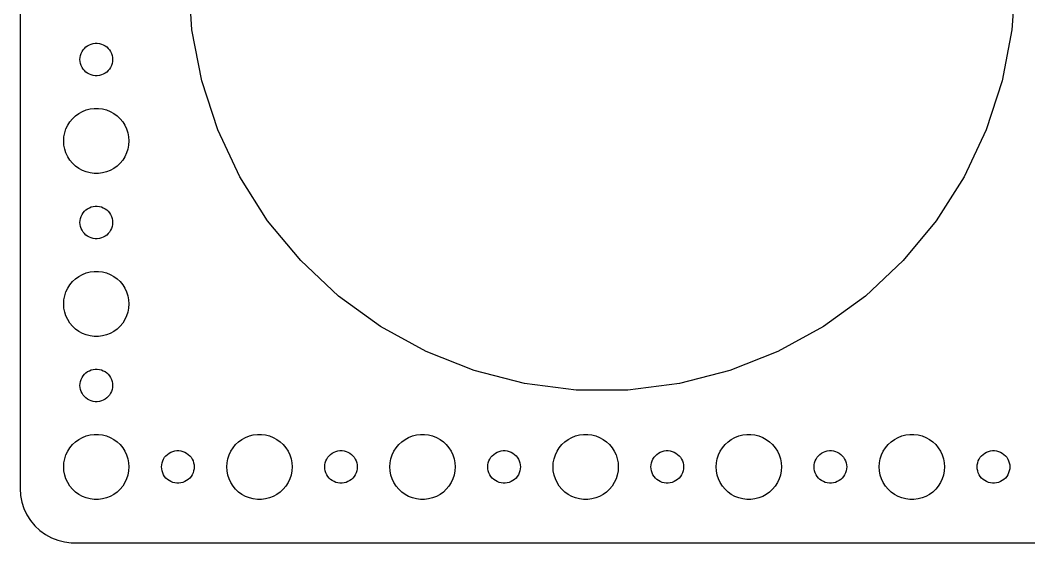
# Model space of a CAD drawing. Header units: metres. Extents: x -134 to 134, y -52 to 52.
# Drawn here: x -134.5 to -41.8, y -52 to -3.9 of the extents above; entities that cross this region are included whole.
import ezdxf

# ---------------------------------------------------------------- set-up
doc = ezdxf.new("R2010")
doc.units = ezdxf.units.M

msp = doc.modelspace()

# ---------------------------------------------------------------- linework, layer by layer
for p, q in [((-134.5, 47), (-134.5, -47)), ((-118.7, -4.76265), (-119, 0)), ((-43, 0), (-43.2996, -4.76265)), ((-117.806, -9.45021), (-118.7, -4.76265)), ((-43.2996, -4.76265), (-44.1938, -9.45021)), ((-128.714, -6.61832), (-128.593, -6.47318)), ((-128.593, -6.47318), (-128.456, -6.34422)), ((-128.456, -6.34422), (-128.304, -6.23351)), ((-128.304, -6.23351), (-128.139, -6.14275)), ((-128.139, -6.14275), (-127.964, -6.07341)), ((-127.964, -6.07341), (-127.781, -6.02657)), ((-127.781, -6.02657), (-127.594, -6.00294)), ((-127.594, -6.00294), (-127.406, -6.00294)), ((-127.406, -6.00294), (-127.219, -6.02657)), ((-127.219, -6.02657), (-127.036, -6.07341)), ((-127.036, -6.07341), (-126.861, -6.14275)), ((-126.861, -6.14275), (-126.696, -6.23351)), ((-126.696, -6.23351), (-126.544, -6.34422)), ((-126.544, -6.34422), (-126.407, -6.47318)), ((-126.407, -6.47318), (-126.286, -6.61832)), ((-129, -7.5), (-128.988, -7.312)), ((-128.988, -7.312), (-128.953, -7.12695)), ((-128.953, -7.12695), (-128.895, -6.9478)), ((-128.895, -6.9478), (-128.814, -6.77736)), ((-128.814, -6.77736), (-128.714, -6.61832)), ((-126.286, -6.61832), (-126.186, -6.77736)), ((-126.186, -6.77736), (-126.105, -6.9478)), ((-126.105, -6.9478), (-126.047, -7.12695)), ((-126.047, -7.12695), (-126.012, -7.312)), ((-126.012, -7.312), (-126, -7.5)), ((-128.988, -7.68799), (-129, -7.5)), ((-128.953, -7.87303), (-128.988, -7.68799)), ((-128.895, -8.05219), (-128.953, -7.87303)), ((-128.814, -8.22263), (-128.895, -8.05219)), ((-128.714, -8.38167), (-128.814, -8.22263)), ((-126.186, -8.22263), (-126.286, -8.38167)), ((-126.105, -8.05219), (-126.186, -8.22263)), ((-126.047, -7.87303), (-126.105, -8.05219)), ((-126.012, -7.68799), (-126.047, -7.87303)), ((-126, -7.5), (-126.012, -7.68799)), ((-128.593, -8.52681), (-128.714, -8.38167)), ((-128.456, -8.65576), (-128.593, -8.52681)), ((-128.304, -8.76648), (-128.456, -8.65576)), ((-128.139, -8.85724), (-128.304, -8.76648)), ((-127.964, -8.92657), (-128.139, -8.85724)), ((-127.781, -8.97342), (-127.964, -8.92657)), ((-127.594, -8.99704), (-127.781, -8.97342)), ((-127.406, -8.99704), (-127.594, -8.99704)), ((-127.219, -8.97342), (-127.406, -8.99704)), ((-127.036, -8.92657), (-127.219, -8.97342)), ((-126.861, -8.85724), (-127.036, -8.92657)), ((-126.696, -8.76648), (-126.861, -8.85724)), ((-126.544, -8.65576), (-126.696, -8.76648)), ((-126.407, -8.52681), (-126.544, -8.65576)), ((-126.286, -8.38167), (-126.407, -8.52681)), ((-116.331, -13.9887), (-117.806, -9.45021)), ((-44.1938, -9.45021), (-45.6685, -13.9887)), ((-128.427, -12.1468), (-128.062, -12.0531)), ((-128.062, -12.0531), (-127.688, -12.0059)), ((-127.688, -12.0059), (-127.312, -12.0059)), ((-127.312, -12.0059), (-126.938, -12.0531)), ((-126.938, -12.0531), (-126.573, -12.1468)), ((-129.927, -13.2366), (-129.687, -12.9464)), ((-129.687, -12.9464), (-129.412, -12.6884)), ((-129.412, -12.6884), (-129.107, -12.467)), ((-129.107, -12.467), (-128.777, -12.2855)), ((-128.777, -12.2855), (-128.427, -12.1468)), ((-126.573, -12.1468), (-126.223, -12.2855)), ((-126.223, -12.2855), (-125.893, -12.467)), ((-125.893, -12.467), (-125.588, -12.6884)), ((-125.588, -12.6884), (-125.313, -12.9464)), ((-125.313, -12.9464), (-125.073, -13.2366)), ((-130.406, -14.2539), (-130.289, -13.8956)), ((-130.289, -13.8956), (-130.129, -13.5547)), ((-130.129, -13.5547), (-129.927, -13.2366)), ((-125.073, -13.2366), (-124.871, -13.5547)), ((-124.871, -13.5547), (-124.711, -13.8956)), ((-124.711, -13.8956), (-124.594, -14.2539)), ((-130.5, -15), (-130.476, -14.624)), ((-130.476, -14.624), (-130.406, -14.2539)), ((-124.594, -14.2539), (-124.524, -14.624)), ((-124.524, -14.624), (-124.5, -15)), ((-114.3, -18.3066), (-116.331, -13.9887)), ((-45.6685, -13.9887), (-47.7003, -18.3066)), ((-130.476, -15.376), (-130.5, -15)), ((-130.406, -15.7461), (-130.476, -15.376)), ((-130.289, -16.1044), (-130.406, -15.7461)), ((-124.594, -15.7461), (-124.711, -16.1044)), ((-124.524, -15.376), (-124.594, -15.7461)), ((-124.5, -15), (-124.524, -15.376)), ((-130.129, -16.4453), (-130.289, -16.1044)), ((-129.927, -16.7634), (-130.129, -16.4453)), ((-124.871, -16.4453), (-125.073, -16.7634)), ((-124.711, -16.1044), (-124.871, -16.4453)), ((-129.687, -17.0536), (-129.927, -16.7634)), ((-129.412, -17.3115), (-129.687, -17.0536)), ((-129.107, -17.533), (-129.412, -17.3115)), ((-128.777, -17.7145), (-129.107, -17.533)), ((-125.893, -17.533), (-126.223, -17.7145)), ((-125.588, -17.3115), (-125.893, -17.533)), ((-125.313, -17.0536), (-125.588, -17.3115)), ((-125.073, -16.7634), (-125.313, -17.0536)), ((-128.427, -17.8532), (-128.777, -17.7145)), ((-128.062, -17.9469), (-128.427, -17.8532)), ((-127.688, -17.9941), (-128.062, -17.9469)), ((-127.312, -17.9941), (-127.688, -17.9941)), ((-126.938, -17.9469), (-127.312, -17.9941)), ((-126.573, -17.8532), (-126.938, -17.9469)), ((-126.223, -17.7145), (-126.573, -17.8532)), ((-111.743, -22.3358), (-114.3, -18.3066)), ((-47.7003, -18.3066), (-50.2574, -22.3358)), ((-128.456, -21.3442), (-128.304, -21.2335)), ((-128.304, -21.2335), (-128.139, -21.1427)), ((-128.139, -21.1427), (-127.964, -21.0734)), ((-127.964, -21.0734), (-127.781, -21.0266)), ((-127.781, -21.0266), (-127.594, -21.003)), ((-127.594, -21.003), (-127.406, -21.003)), ((-127.406, -21.003), (-127.219, -21.0266)), ((-127.219, -21.0266), (-127.036, -21.0734)), ((-127.036, -21.0734), (-126.861, -21.1427)), ((-126.861, -21.1427), (-126.696, -21.2335)), ((-126.696, -21.2335), (-126.544, -21.3442)), ((-128.988, -22.312), (-128.953, -22.127)), ((-128.953, -22.127), (-128.895, -21.9478)), ((-128.895, -21.9478), (-128.814, -21.7774)), ((-128.814, -21.7774), (-128.714, -21.6183)), ((-128.714, -21.6183), (-128.593, -21.4732)), ((-128.593, -21.4732), (-128.456, -21.3442)), ((-126.544, -21.3442), (-126.407, -21.4732)), ((-126.407, -21.4732), (-126.286, -21.6183)), ((-126.286, -21.6183), (-126.186, -21.7774)), ((-126.186, -21.7774), (-126.105, -21.9478)), ((-126.105, -21.9478), (-126.047, -22.127)), ((-126.047, -22.127), (-126.012, -22.312)), ((-129, -22.5), (-128.988, -22.312)), ((-128.988, -22.688), (-129, -22.5)), ((-128.953, -22.873), (-128.988, -22.688)), ((-128.895, -23.0522), (-128.953, -22.873)), ((-128.814, -23.2226), (-128.895, -23.0522)), ((-126.105, -23.0522), (-126.186, -23.2226)), ((-126.047, -22.873), (-126.105, -23.0522)), ((-126.012, -22.688), (-126.047, -22.873)), ((-126.012, -22.312), (-126, -22.5)), ((-126, -22.5), (-126.012, -22.688)), ((-108.701, -26.0128), (-111.743, -22.3358)), ((-50.2574, -22.3358), (-53.2992, -26.0128)), ((-128.714, -23.3817), (-128.814, -23.2226)), ((-128.593, -23.5268), (-128.714, -23.3817)), ((-128.456, -23.6558), (-128.593, -23.5268)), ((-128.304, -23.7665), (-128.456, -23.6558)), ((-128.139, -23.8572), (-128.304, -23.7665)), ((-127.964, -23.9266), (-128.139, -23.8572)), ((-127.781, -23.9734), (-127.964, -23.9266)), ((-127.594, -23.997), (-127.781, -23.9734)), ((-127.406, -23.997), (-127.594, -23.997)), ((-127.219, -23.9734), (-127.406, -23.997)), ((-127.036, -23.9266), (-127.219, -23.9734)), ((-126.861, -23.8572), (-127.036, -23.9266)), ((-126.696, -23.7665), (-126.861, -23.8572)), ((-126.544, -23.6558), (-126.696, -23.7665)), ((-126.407, -23.5268), (-126.544, -23.6558)), ((-126.286, -23.3817), (-126.407, -23.5268)), ((-126.186, -23.2226), (-126.286, -23.3817)), ((-105.222, -29.2795), (-108.701, -26.0128)), ((-53.2992, -26.0128), (-56.7779, -29.2795)), ((-129.687, -27.9464), (-129.412, -27.6884)), ((-129.412, -27.6884), (-129.107, -27.467)), ((-129.107, -27.467), (-128.777, -27.2855)), ((-128.777, -27.2855), (-128.427, -27.1468)), ((-128.427, -27.1468), (-128.062, -27.0531)), ((-128.062, -27.0531), (-127.688, -27.0059)), ((-127.688, -27.0059), (-127.312, -27.0059)), ((-127.312, -27.0059), (-126.938, -27.0531)), ((-126.938, -27.0531), (-126.573, -27.1468)), ((-126.573, -27.1468), (-126.223, -27.2855)), ((-126.223, -27.2855), (-125.893, -27.467)), ((-125.893, -27.467), (-125.588, -27.6884)), ((-125.588, -27.6884), (-125.313, -27.9464)), ((-130.289, -28.8956), (-130.129, -28.5547)), ((-130.129, -28.5547), (-129.927, -28.2366)), ((-129.927, -28.2366), (-129.687, -27.9464)), ((-125.313, -27.9464), (-125.073, -28.2366)), ((-125.073, -28.2366), (-124.871, -28.5547)), ((-124.871, -28.5547), (-124.711, -28.8956)), ((-130.5, -30), (-130.476, -29.624)), ((-130.476, -29.624), (-130.406, -29.2539)), ((-130.406, -29.2539), (-130.289, -28.8956)), ((-124.711, -28.8956), (-124.594, -29.2539)), ((-124.594, -29.2539), (-124.524, -29.624)), ((-124.524, -29.624), (-124.5, -30)), ((-101.361, -32.0845), (-105.222, -29.2795)), ((-56.7779, -29.2795), (-60.6386, -32.0845)), ((-130.476, -30.376), (-130.5, -30)), ((-130.406, -30.7461), (-130.476, -30.376)), ((-124.524, -30.376), (-124.594, -30.7461)), ((-124.5, -30), (-124.524, -30.376)), ((-130.289, -31.1044), (-130.406, -30.7461)), ((-130.129, -31.4453), (-130.289, -31.1044)), ((-129.927, -31.7634), (-130.129, -31.4453)), ((-124.871, -31.4453), (-125.073, -31.7634)), ((-124.711, -31.1044), (-124.871, -31.4453)), ((-124.594, -30.7461), (-124.711, -31.1044)), ((-129.687, -32.0536), (-129.927, -31.7634)), ((-129.412, -32.3115), (-129.687, -32.0536)), ((-129.107, -32.533), (-129.412, -32.3115)), ((-125.588, -32.3115), (-125.893, -32.533)), ((-125.313, -32.0536), (-125.588, -32.3115)), ((-125.073, -31.7634), (-125.313, -32.0536)), ((-97.1796, -34.3834), (-101.361, -32.0845)), ((-60.6386, -32.0845), (-64.8204, -34.3834)), ((-128.777, -32.7145), (-129.107, -32.533)), ((-128.427, -32.8532), (-128.777, -32.7145)), ((-128.062, -32.9469), (-128.427, -32.8532)), ((-127.688, -32.9941), (-128.062, -32.9469)), ((-127.312, -32.9941), (-127.688, -32.9941)), ((-126.938, -32.9469), (-127.312, -32.9941)), ((-126.573, -32.8532), (-126.938, -32.9469)), ((-126.223, -32.7145), (-126.573, -32.8532)), ((-125.893, -32.533), (-126.223, -32.7145)), ((-92.7426, -36.1401), (-97.1796, -34.3834)), ((-64.8204, -34.3834), (-69.2574, -36.1401)), ((-128.304, -36.2335), (-128.139, -36.1428)), ((-128.139, -36.1428), (-127.964, -36.0734)), ((-127.964, -36.0734), (-127.781, -36.0266)), ((-127.781, -36.0266), (-127.594, -36.003)), ((-127.594, -36.003), (-127.406, -36.003)), ((-127.406, -36.003), (-127.219, -36.0266)), ((-127.219, -36.0266), (-127.036, -36.0734)), ((-127.036, -36.0734), (-126.861, -36.1428)), ((-126.861, -36.1428), (-126.696, -36.2335)), ((-88.1205, -37.3269), (-92.7426, -36.1401)), ((-69.2574, -36.1401), (-73.8795, -37.3269)), ((-128.953, -37.127), (-128.895, -36.9478)), ((-128.895, -36.9478), (-128.814, -36.7774)), ((-128.814, -36.7774), (-128.714, -36.6183)), ((-128.714, -36.6183), (-128.593, -36.4732)), ((-128.593, -36.4732), (-128.456, -36.3442)), ((-128.456, -36.3442), (-128.304, -36.2335)), ((-126.696, -36.2335), (-126.544, -36.3442)), ((-126.544, -36.3442), (-126.407, -36.4732)), ((-126.407, -36.4732), (-126.286, -36.6183)), ((-126.286, -36.6183), (-126.186, -36.7774)), ((-126.186, -36.7774), (-126.105, -36.9478)), ((-126.105, -36.9478), (-126.047, -37.127)), ((-129, -37.5), (-128.988, -37.312)), ((-128.988, -37.688), (-129, -37.5)), ((-128.988, -37.312), (-128.953, -37.127)), ((-128.953, -37.873), (-128.988, -37.688)), ((-128.895, -38.0522), (-128.953, -37.873)), ((-126.047, -37.873), (-126.105, -38.0522)), ((-126.047, -37.127), (-126.012, -37.312)), ((-126.012, -37.688), (-126.047, -37.873)), ((-126.012, -37.312), (-126, -37.5)), ((-126, -37.5), (-126.012, -37.688)), ((-83.386, -37.925), (-88.1205, -37.3269)), ((-78.614, -37.925), (-83.386, -37.925)), ((-73.8795, -37.3269), (-78.614, -37.925)), ((-128.814, -38.2226), (-128.895, -38.0522)), ((-128.714, -38.3817), (-128.814, -38.2226)), ((-128.593, -38.5268), (-128.714, -38.3817)), ((-128.456, -38.6558), (-128.593, -38.5268)), ((-128.304, -38.7665), (-128.456, -38.6558)), ((-128.139, -38.8572), (-128.304, -38.7665)), ((-127.964, -38.9266), (-128.139, -38.8572)), ((-127.781, -38.9734), (-127.964, -38.9266)), ((-127.036, -38.9266), (-127.219, -38.9734)), ((-126.861, -38.8572), (-127.036, -38.9266)), ((-126.696, -38.7665), (-126.861, -38.8572)), ((-126.544, -38.6558), (-126.696, -38.7665)), ((-126.407, -38.5268), (-126.544, -38.6558)), ((-126.286, -38.3817), (-126.407, -38.5268)), ((-126.186, -38.2226), (-126.286, -38.3817)), ((-126.105, -38.0522), (-126.186, -38.2226)), ((-127.594, -38.997), (-127.781, -38.9734)), ((-127.406, -38.997), (-127.594, -38.997)), ((-127.219, -38.9734), (-127.406, -38.997)), ((-129.412, -42.6885), (-129.107, -42.467)), ((-129.107, -42.467), (-128.777, -42.2855)), ((-128.777, -42.2855), (-128.427, -42.1468)), ((-128.427, -42.1468), (-128.062, -42.0531)), ((-128.062, -42.0531), (-127.688, -42.0059)), ((-127.688, -42.0059), (-127.312, -42.0059)), ((-127.312, -42.0059), (-126.938, -42.0531)), ((-126.938, -42.0531), (-126.573, -42.1468)), ((-126.573, -42.1468), (-126.223, -42.2855)), ((-126.223, -42.2855), (-125.893, -42.467)), ((-125.893, -42.467), (-125.588, -42.6885)), ((-114.412, -42.6885), (-114.107, -42.467)), ((-114.107, -42.467), (-113.777, -42.2855)), ((-113.777, -42.2855), (-113.427, -42.1468)), ((-113.427, -42.1468), (-113.062, -42.0531)), ((-113.062, -42.0531), (-112.688, -42.0059)), ((-112.688, -42.0059), (-112.312, -42.0059)), ((-112.312, -42.0059), (-111.938, -42.0531)), ((-111.938, -42.0531), (-111.573, -42.1468)), ((-111.573, -42.1468), (-111.223, -42.2855)), ((-111.223, -42.2855), (-110.893, -42.467)), ((-110.893, -42.467), (-110.588, -42.6885)), ((-99.4123, -42.6885), (-99.1075, -42.467)), ((-99.1075, -42.467), (-98.7773, -42.2855)), ((-98.7773, -42.2855), (-98.427, -42.1468)), ((-98.427, -42.1468), (-98.0621, -42.0531)), ((-98.0621, -42.0531), (-97.6884, -42.0059)), ((-97.6884, -42.0059), (-97.3116, -42.0059)), ((-97.3116, -42.0059), (-96.9379, -42.0531)), ((-96.9379, -42.0531), (-96.573, -42.1468)), ((-96.573, -42.1468), (-96.2227, -42.2855)), ((-96.2227, -42.2855), (-95.8925, -42.467)), ((-95.8925, -42.467), (-95.5877, -42.6885)), ((-84.4123, -42.6885), (-84.1075, -42.467)), ((-84.1075, -42.467), (-83.7773, -42.2855)), ((-83.7773, -42.2855), (-83.427, -42.1468)), ((-83.427, -42.1468), (-83.0621, -42.0531)), ((-83.0621, -42.0531), (-82.6884, -42.0059)), ((-82.6884, -42.0059), (-82.3116, -42.0059)), ((-82.3116, -42.0059), (-81.9379, -42.0531)), ((-81.9379, -42.0531), (-81.573, -42.1468)), ((-81.573, -42.1468), (-81.2227, -42.2855)), ((-81.2227, -42.2855), (-80.8925, -42.467)), ((-80.8925, -42.467), (-80.5877, -42.6885)), ((-69.4123, -42.6885), (-69.1075, -42.467)), ((-69.1075, -42.467), (-68.7773, -42.2855)), ((-68.7773, -42.2855), (-68.427, -42.1468)), ((-68.427, -42.1468), (-68.0621, -42.0531)), ((-68.0621, -42.0531), (-67.6884, -42.0059)), ((-67.6884, -42.0059), (-67.3116, -42.0059)), ((-67.3116, -42.0059), (-66.9379, -42.0531)), ((-66.9379, -42.0531), (-66.573, -42.1468)), ((-66.573, -42.1468), (-66.2227, -42.2855)), ((-66.2227, -42.2855), (-65.8925, -42.467)), ((-65.8925, -42.467), (-65.5877, -42.6885)), ((-54.4123, -42.6885), (-54.1075, -42.467)), ((-54.1075, -42.467), (-53.7773, -42.2855)), ((-53.7773, -42.2855), (-53.427, -42.1468)), ((-53.427, -42.1468), (-53.0621, -42.0531)), ((-53.0621, -42.0531), (-52.6884, -42.0059)), ((-52.6884, -42.0059), (-52.3116, -42.0059)), ((-52.3116, -42.0059), (-51.9379, -42.0531)), ((-51.9379, -42.0531), (-51.5729, -42.1468)), ((-51.5729, -42.1468), (-51.2227, -42.2855)), ((-51.2227, -42.2855), (-50.8925, -42.467)), ((-50.8925, -42.467), (-50.5877, -42.6885)), ((-130.289, -43.8956), (-130.129, -43.5547)), ((-130.129, -43.5547), (-129.927, -43.2366)), ((-129.927, -43.2366), (-129.687, -42.9464)), ((-129.687, -42.9464), (-129.412, -42.6885)), ((-125.588, -42.6885), (-125.313, -42.9464)), ((-125.313, -42.9464), (-125.073, -43.2366)), ((-125.073, -43.2366), (-124.871, -43.5547)), ((-124.871, -43.5547), (-124.711, -43.8956)), ((-120.639, -43.6428), (-120.464, -43.5734)), ((-120.464, -43.5734), (-120.281, -43.5266)), ((-120.281, -43.5266), (-120.094, -43.503)), ((-120.094, -43.503), (-119.906, -43.503)), ((-119.906, -43.503), (-119.719, -43.5266)), ((-119.719, -43.5266), (-119.536, -43.5734)), ((-119.536, -43.5734), (-119.361, -43.6428)), ((-115.289, -43.8956), (-115.129, -43.5547)), ((-115.129, -43.5547), (-114.927, -43.2366)), ((-114.927, -43.2366), (-114.687, -42.9464)), ((-114.687, -42.9464), (-114.412, -42.6885)), ((-110.588, -42.6885), (-110.313, -42.9464)), ((-110.313, -42.9464), (-110.073, -43.2366)), ((-110.073, -43.2366), (-109.871, -43.5547)), ((-109.871, -43.5547), (-109.711, -43.8956)), ((-105.639, -43.6428), (-105.464, -43.5734)), ((-105.464, -43.5734), (-105.281, -43.5266)), ((-105.281, -43.5266), (-105.094, -43.503)), ((-105.094, -43.503), (-104.906, -43.503)), ((-104.906, -43.503), (-104.719, -43.5266)), ((-104.719, -43.5266), (-104.536, -43.5734)), ((-104.536, -43.5734), (-104.361, -43.6428)), ((-100.289, -43.8956), (-100.129, -43.5547)), ((-100.129, -43.5547), (-99.927, -43.2366)), ((-99.927, -43.2366), (-99.6869, -42.9464)), ((-99.6869, -42.9464), (-99.4123, -42.6885)), ((-95.5877, -42.6885), (-95.3131, -42.9464)), ((-95.3131, -42.9464), (-95.073, -43.2366)), ((-95.073, -43.2366), (-94.8711, -43.5547)), ((-94.8711, -43.5547), (-94.7107, -43.8956)), ((-90.6387, -43.6428), (-90.4635, -43.5734)), ((-90.4635, -43.5734), (-90.2811, -43.5266)), ((-90.2811, -43.5266), (-90.0942, -43.503)), ((-90.0942, -43.503), (-89.9058, -43.503)), ((-89.9058, -43.503), (-89.7189, -43.5266)), ((-89.7189, -43.5266), (-89.5365, -43.5734)), ((-89.5365, -43.5734), (-89.3613, -43.6428)), ((-85.2893, -43.8956), (-85.1289, -43.5547)), ((-85.1289, -43.5547), (-84.927, -43.2366)), ((-84.927, -43.2366), (-84.6869, -42.9464)), ((-84.6869, -42.9464), (-84.4123, -42.6885)), ((-80.5877, -42.6885), (-80.3131, -42.9464)), ((-80.3131, -42.9464), (-80.073, -43.2366)), ((-80.073, -43.2366), (-79.8711, -43.5547)), ((-79.8711, -43.5547), (-79.7107, -43.8956)), ((-75.6387, -43.6428), (-75.4635, -43.5734)), ((-75.4635, -43.5734), (-75.2811, -43.5266)), ((-75.2811, -43.5266), (-75.0942, -43.503)), ((-75.0942, -43.503), (-74.9058, -43.503)), ((-74.9058, -43.503), (-74.7189, -43.5266)), ((-74.7189, -43.5266), (-74.5365, -43.5734)), ((-74.5365, -43.5734), (-74.3613, -43.6428)), ((-70.2893, -43.8956), (-70.1289, -43.5547)), ((-70.1289, -43.5547), (-69.927, -43.2366)), ((-69.927, -43.2366), (-69.6869, -42.9464)), ((-69.6869, -42.9464), (-69.4123, -42.6885)), ((-65.5877, -42.6885), (-65.3131, -42.9464)), ((-65.3131, -42.9464), (-65.073, -43.2366)), ((-65.073, -43.2366), (-64.8711, -43.5547)), ((-64.8711, -43.5547), (-64.7107, -43.8956)), ((-60.6387, -43.6428), (-60.4635, -43.5734)), ((-60.4635, -43.5734), (-60.2811, -43.5266)), ((-60.2811, -43.5266), (-60.0942, -43.503)), ((-60.0942, -43.503), (-59.9058, -43.503)), ((-59.9058, -43.503), (-59.7189, -43.5266)), ((-59.7189, -43.5266), (-59.5365, -43.5734)), ((-59.5365, -43.5734), (-59.3613, -43.6428)), ((-55.2893, -43.8956), (-55.1289, -43.5547)), ((-55.1289, -43.5547), (-54.927, -43.2366)), ((-54.927, -43.2366), (-54.6869, -42.9464)), ((-54.6869, -42.9464), (-54.4123, -42.6885)), ((-50.5877, -42.6885), (-50.3131, -42.9464)), ((-50.3131, -42.9464), (-50.0729, -43.2366)), ((-50.0729, -43.2366), (-49.8711, -43.5547)), ((-49.8711, -43.5547), (-49.7107, -43.8956)), ((-45.6387, -43.6428), (-45.4635, -43.5734)), ((-45.4635, -43.5734), (-45.2811, -43.5266)), ((-45.2811, -43.5266), (-45.0942, -43.503)), ((-45.0942, -43.503), (-44.9058, -43.503)), ((-44.9058, -43.503), (-44.7189, -43.5266)), ((-44.7189, -43.5266), (-44.5365, -43.5734)), ((-44.5365, -43.5734), (-44.3613, -43.6428)), ((-130.476, -44.624), (-130.406, -44.2539)), ((-130.406, -44.2539), (-130.289, -43.8956)), ((-124.711, -43.8956), (-124.594, -44.2539)), ((-124.594, -44.2539), (-124.524, -44.624)), ((-121.453, -44.627), (-121.395, -44.4478)), ((-121.395, -44.4478), (-121.314, -44.2774)), ((-121.314, -44.2774), (-121.214, -44.1183)), ((-121.214, -44.1183), (-121.093, -43.9732)), ((-121.093, -43.9732), (-120.956, -43.8442)), ((-120.956, -43.8442), (-120.804, -43.7335)), ((-120.804, -43.7335), (-120.639, -43.6428)), ((-119.361, -43.6428), (-119.196, -43.7335)), ((-119.196, -43.7335), (-119.044, -43.8442)), ((-119.044, -43.8442), (-118.907, -43.9732)), ((-118.907, -43.9732), (-118.786, -44.1183)), ((-118.786, -44.1183), (-118.686, -44.2774)), ((-118.686, -44.2774), (-118.605, -44.4478)), ((-118.605, -44.4478), (-118.547, -44.627)), ((-115.476, -44.624), (-115.406, -44.2539)), ((-115.406, -44.2539), (-115.289, -43.8956)), ((-109.711, -43.8956), (-109.594, -44.2539)), ((-109.594, -44.2539), (-109.524, -44.624)), ((-106.453, -44.627), (-106.395, -44.4478)), ((-106.395, -44.4478), (-106.314, -44.2774)), ((-106.314, -44.2774), (-106.214, -44.1183)), ((-106.214, -44.1183), (-106.093, -43.9732)), ((-106.093, -43.9732), (-105.956, -43.8442)), ((-105.956, -43.8442), (-105.804, -43.7335)), ((-105.804, -43.7335), (-105.639, -43.6428)), ((-104.361, -43.6428), (-104.196, -43.7335)), ((-104.196, -43.7335), (-104.044, -43.8442)), ((-104.044, -43.8442), (-103.907, -43.9732)), ((-103.907, -43.9732), (-103.786, -44.1183)), ((-103.786, -44.1183), (-103.686, -44.2774)), ((-103.686, -44.2774), (-103.605, -44.4478)), ((-103.605, -44.4478), (-103.547, -44.627)), ((-100.476, -44.624), (-100.406, -44.2539)), ((-100.406, -44.2539), (-100.289, -43.8956)), ((-94.7107, -43.8956), (-94.5943, -44.2539)), ((-94.5943, -44.2539), (-94.5237, -44.624)), ((-91.4529, -44.627), (-91.3947, -44.4478)), ((-91.3947, -44.4478), (-91.3145, -44.2774)), ((-91.3145, -44.2774), (-91.2135, -44.1183)), ((-91.2135, -44.1183), (-91.0934, -43.9732)), ((-91.0934, -43.9732), (-90.9561, -43.8442)), ((-90.9561, -43.8442), (-90.8037, -43.7335)), ((-90.8037, -43.7335), (-90.6387, -43.6428)), ((-89.3613, -43.6428), (-89.1963, -43.7335)), ((-89.1963, -43.7335), (-89.0439, -43.8442)), ((-89.0439, -43.8442), (-88.9065, -43.9732)), ((-88.9065, -43.9732), (-88.7865, -44.1183)), ((-88.7865, -44.1183), (-88.6855, -44.2774)), ((-88.6855, -44.2774), (-88.6053, -44.4478)), ((-88.6053, -44.4478), (-88.5471, -44.627)), ((-85.4763, -44.624), (-85.4057, -44.2539)), ((-85.4057, -44.2539), (-85.2893, -43.8956)), ((-79.7107, -43.8956), (-79.5943, -44.2539)), ((-79.5943, -44.2539), (-79.5237, -44.624)), ((-76.4529, -44.627), (-76.3947, -44.4478)), ((-76.3947, -44.4478), (-76.3145, -44.2774)), ((-76.3145, -44.2774), (-76.2135, -44.1183)), ((-76.2135, -44.1183), (-76.0934, -43.9732)), ((-76.0934, -43.9732), (-75.9561, -43.8442)), ((-75.9561, -43.8442), (-75.8037, -43.7335)), ((-75.8037, -43.7335), (-75.6387, -43.6428)), ((-74.3613, -43.6428), (-74.1963, -43.7335)), ((-74.1963, -43.7335), (-74.0439, -43.8442)), ((-74.0439, -43.8442), (-73.9065, -43.9732)), ((-73.9065, -43.9732), (-73.7865, -44.1183)), ((-73.7865, -44.1183), (-73.6855, -44.2774)), ((-73.6855, -44.2774), (-73.6053, -44.4478)), ((-73.6053, -44.4478), (-73.5471, -44.627)), ((-70.4763, -44.624), (-70.4057, -44.2539)), ((-70.4057, -44.2539), (-70.2893, -43.8956)), ((-64.7107, -43.8956), (-64.5943, -44.2539)), ((-64.5943, -44.2539), (-64.5237, -44.624)), ((-61.4529, -44.627), (-61.3947, -44.4478)), ((-61.3947, -44.4478), (-61.3145, -44.2774)), ((-61.3145, -44.2774), (-61.2135, -44.1183)), ((-61.2135, -44.1183), (-61.0934, -43.9732)), ((-61.0934, -43.9732), (-60.9561, -43.8442)), ((-60.9561, -43.8442), (-60.8037, -43.7335)), ((-60.8037, -43.7335), (-60.6387, -43.6428)), ((-59.3613, -43.6428), (-59.1963, -43.7335)), ((-59.1963, -43.7335), (-59.0439, -43.8442)), ((-59.0439, -43.8442), (-58.9065, -43.9732)), ((-58.9065, -43.9732), (-58.7865, -44.1183)), ((-58.7865, -44.1183), (-58.6855, -44.2774)), ((-58.6855, -44.2774), (-58.6053, -44.4478)), ((-58.6053, -44.4478), (-58.5471, -44.627)), ((-55.4763, -44.624), (-55.4057, -44.2539)), ((-55.4057, -44.2539), (-55.2893, -43.8956)), ((-49.7107, -43.8956), (-49.5942, -44.2539)), ((-49.5942, -44.2539), (-49.5237, -44.624)), ((-46.4529, -44.627), (-46.3947, -44.4478)), ((-46.3947, -44.4478), (-46.3145, -44.2774)), ((-46.3145, -44.2774), (-46.2135, -44.1183)), ((-46.2135, -44.1183), (-46.0934, -43.9732)), ((-46.0934, -43.9732), (-45.9561, -43.8442)), ((-45.9561, -43.8442), (-45.8037, -43.7335)), ((-45.8037, -43.7335), (-45.6387, -43.6428)), ((-44.3613, -43.6428), (-44.1963, -43.7335)), ((-44.1963, -43.7335), (-44.0439, -43.8442)), ((-44.0439, -43.8442), (-43.9065, -43.9732)), ((-43.9065, -43.9732), (-43.7865, -44.1183)), ((-43.7865, -44.1183), (-43.6855, -44.2774)), ((-43.6855, -44.2774), (-43.6053, -44.4478)), ((-43.6053, -44.4478), (-43.5471, -44.627)), ((-130.5, -45), (-130.476, -44.624)), ((-130.476, -45.376), (-130.5, -45)), ((-130.406, -45.7461), (-130.476, -45.376)), ((-124.524, -45.376), (-124.594, -45.7461)), ((-124.524, -44.624), (-124.5, -45)), ((-124.5, -45), (-124.524, -45.376)), ((-121.5, -45), (-121.488, -44.812)), ((-121.488, -45.188), (-121.5, -45)), ((-121.488, -44.812), (-121.453, -44.627)), ((-121.453, -45.373), (-121.488, -45.188)), ((-121.395, -45.5522), (-121.453, -45.373)), ((-118.547, -45.373), (-118.605, -45.5522)), ((-118.547, -44.627), (-118.512, -44.812)), ((-118.512, -45.188), (-118.547, -45.373)), ((-118.512, -44.812), (-118.5, -45)), ((-118.5, -45), (-118.512, -45.188)), ((-115.5, -45), (-115.476, -44.624)), ((-115.476, -45.376), (-115.5, -45)), ((-115.406, -45.7461), (-115.476, -45.376)), ((-109.524, -45.376), (-109.594, -45.7461)), ((-109.524, -44.624), (-109.5, -45)), ((-109.5, -45), (-109.524, -45.376)), ((-106.5, -45), (-106.488, -44.812)), ((-106.488, -45.188), (-106.5, -45)), ((-106.488, -44.812), (-106.453, -44.627)), ((-106.453, -45.373), (-106.488, -45.188)), ((-106.395, -45.5522), (-106.453, -45.373)), ((-103.547, -45.373), (-103.605, -45.5522)), ((-103.547, -44.627), (-103.512, -44.812)), ((-103.512, -45.188), (-103.547, -45.373)), ((-103.512, -44.812), (-103.5, -45)), ((-103.5, -45), (-103.512, -45.188)), ((-100.5, -45), (-100.476, -44.624)), ((-100.476, -45.376), (-100.5, -45)), ((-100.406, -45.7461), (-100.476, -45.376)), ((-94.5237, -45.376), (-94.5943, -45.7461)), ((-94.5237, -44.624), (-94.5, -45)), ((-94.5, -45), (-94.5237, -45.376)), ((-91.5, -45), (-91.4882, -44.812)), ((-91.4882, -45.188), (-91.5, -45)), ((-91.4882, -44.812), (-91.4529, -44.627)), ((-91.4529, -45.373), (-91.4882, -45.188)), ((-91.3947, -45.5522), (-91.4529, -45.373)), ((-88.5471, -45.373), (-88.6053, -45.5522)), ((-88.5471, -44.627), (-88.5118, -44.812)), ((-88.5118, -45.188), (-88.5471, -45.373)), ((-88.5118, -44.812), (-88.5, -45)), ((-88.5, -45), (-88.5118, -45.188)), ((-85.5, -45), (-85.4763, -44.624)), ((-85.4763, -45.376), (-85.5, -45)), ((-85.4057, -45.7461), (-85.4763, -45.376)), ((-79.5237, -45.376), (-79.5943, -45.7461)), ((-79.5237, -44.624), (-79.5, -45)), ((-79.5, -45), (-79.5237, -45.376)), ((-76.5, -45), (-76.4882, -44.812)), ((-76.4882, -45.188), (-76.5, -45)), ((-76.4882, -44.812), (-76.4529, -44.627)), ((-76.4529, -45.373), (-76.4882, -45.188)), ((-76.3947, -45.5522), (-76.4529, -45.373)), ((-73.5471, -45.373), (-73.6053, -45.5522)), ((-73.5471, -44.627), (-73.5118, -44.812)), ((-73.5118, -45.188), (-73.5471, -45.373)), ((-73.5118, -44.812), (-73.5, -45)), ((-73.5, -45), (-73.5118, -45.188)), ((-70.5, -45), (-70.4763, -44.624)), ((-70.4763, -45.376), (-70.5, -45)), ((-70.4057, -45.7461), (-70.4763, -45.376)), ((-64.5237, -45.376), (-64.5943, -45.7461)), ((-64.5237, -44.624), (-64.5, -45)), ((-64.5, -45), (-64.5237, -45.376)), ((-61.5, -45), (-61.4882, -44.812)), ((-61.4882, -45.188), (-61.5, -45)), ((-61.4882, -44.812), (-61.4529, -44.627)), ((-61.4529, -45.373), (-61.4882, -45.188)), ((-61.3947, -45.5522), (-61.4529, -45.373)), ((-58.5471, -45.373), (-58.6053, -45.5522)), ((-58.5471, -44.627), (-58.5118, -44.812)), ((-58.5118, -45.188), (-58.5471, -45.373)), ((-58.5118, -44.812), (-58.5, -45)), ((-58.5, -45), (-58.5118, -45.188)), ((-55.5, -45), (-55.4763, -44.624)), ((-55.4763, -45.376), (-55.5, -45)), ((-55.4057, -45.7461), (-55.4763, -45.376)), ((-49.5237, -45.376), (-49.5942, -45.7461)), ((-49.5237, -44.624), (-49.5, -45)), ((-49.5, -45), (-49.5237, -45.376)), ((-46.5, -45), (-46.4882, -44.812)), ((-46.4882, -45.188), (-46.5, -45)), ((-46.4882, -44.812), (-46.4529, -44.627)), ((-46.4529, -45.373), (-46.4882, -45.188)), ((-46.3947, -45.5522), (-46.4529, -45.373)), ((-43.5471, -45.373), (-43.6053, -45.5522)), ((-43.5471, -44.627), (-43.5118, -44.812)), ((-43.5118, -45.188), (-43.5471, -45.373)), ((-43.5118, -44.812), (-43.5, -45)), ((-43.5, -45), (-43.5118, -45.188)), ((-130.289, -46.1044), (-130.406, -45.7461)), ((-130.129, -46.4453), (-130.289, -46.1044)), ((-124.711, -46.1044), (-124.871, -46.4453)), ((-124.594, -45.7461), (-124.711, -46.1044)), ((-121.314, -45.7226), (-121.395, -45.5522)), ((-121.214, -45.8817), (-121.314, -45.7226)), ((-121.093, -46.0268), (-121.214, -45.8817)), ((-120.956, -46.1558), (-121.093, -46.0268)), ((-120.804, -46.2665), (-120.956, -46.1558)), ((-120.639, -46.3572), (-120.804, -46.2665)), ((-120.464, -46.4266), (-120.639, -46.3572)), ((-119.361, -46.3572), (-119.536, -46.4266)), ((-119.196, -46.2665), (-119.361, -46.3572)), ((-119.044, -46.1558), (-119.196, -46.2665)), ((-118.907, -46.0268), (-119.044, -46.1558)), ((-118.786, -45.8817), (-118.907, -46.0268)), ((-118.686, -45.7226), (-118.786, -45.8817)), ((-118.605, -45.5522), (-118.686, -45.7226)), ((-115.289, -46.1044), (-115.406, -45.7461)), ((-115.129, -46.4453), (-115.289, -46.1044)), ((-109.711, -46.1044), (-109.871, -46.4453)), ((-109.594, -45.7461), (-109.711, -46.1044)), ((-106.314, -45.7226), (-106.395, -45.5522)), ((-106.214, -45.8817), (-106.314, -45.7226)), ((-106.093, -46.0268), (-106.214, -45.8817)), ((-105.956, -46.1558), (-106.093, -46.0268)), ((-105.804, -46.2665), (-105.956, -46.1558)), ((-105.639, -46.3572), (-105.804, -46.2665)), ((-105.464, -46.4266), (-105.639, -46.3572)), ((-104.361, -46.3572), (-104.536, -46.4266)), ((-104.196, -46.2665), (-104.361, -46.3572)), ((-104.044, -46.1558), (-104.196, -46.2665)), ((-103.907, -46.0268), (-104.044, -46.1558)), ((-103.786, -45.8817), (-103.907, -46.0268)), ((-103.686, -45.7226), (-103.786, -45.8817)), ((-103.605, -45.5522), (-103.686, -45.7226)), ((-100.289, -46.1044), (-100.406, -45.7461)), ((-100.129, -46.4453), (-100.289, -46.1044)), ((-94.7107, -46.1044), (-94.8711, -46.4453)), ((-94.5943, -45.7461), (-94.7107, -46.1044)), ((-91.3145, -45.7226), (-91.3947, -45.5522)), ((-91.2135, -45.8817), (-91.3145, -45.7226)), ((-91.0934, -46.0268), (-91.2135, -45.8817)), ((-90.9561, -46.1558), (-91.0934, -46.0268)), ((-90.8037, -46.2665), (-90.9561, -46.1558)), ((-90.6387, -46.3572), (-90.8037, -46.2665)), ((-90.4635, -46.4266), (-90.6387, -46.3572)), ((-89.3613, -46.3572), (-89.5365, -46.4266)), ((-89.1963, -46.2665), (-89.3613, -46.3572)), ((-89.0439, -46.1558), (-89.1963, -46.2665)), ((-88.9065, -46.0268), (-89.0439, -46.1558)), ((-88.7865, -45.8817), (-88.9065, -46.0268)), ((-88.6855, -45.7226), (-88.7865, -45.8817)), ((-88.6053, -45.5522), (-88.6855, -45.7226)), ((-85.2893, -46.1044), (-85.4057, -45.7461)), ((-85.1289, -46.4453), (-85.2893, -46.1044)), ((-79.7107, -46.1044), (-79.8711, -46.4453)), ((-79.5943, -45.7461), (-79.7107, -46.1044)), ((-76.3145, -45.7226), (-76.3947, -45.5522)), ((-76.2135, -45.8817), (-76.3145, -45.7226)), ((-76.0934, -46.0268), (-76.2135, -45.8817)), ((-75.9561, -46.1558), (-76.0934, -46.0268)), ((-75.8037, -46.2665), (-75.9561, -46.1558)), ((-75.6387, -46.3572), (-75.8037, -46.2665)), ((-75.4635, -46.4266), (-75.6387, -46.3572)), ((-74.3613, -46.3572), (-74.5365, -46.4266)), ((-74.1963, -46.2665), (-74.3613, -46.3572)), ((-74.0439, -46.1558), (-74.1963, -46.2665)), ((-73.9065, -46.0268), (-74.0439, -46.1558)), ((-73.7865, -45.8817), (-73.9065, -46.0268)), ((-73.6855, -45.7226), (-73.7865, -45.8817)), ((-73.6053, -45.5522), (-73.6855, -45.7226)), ((-70.2893, -46.1044), (-70.4057, -45.7461)), ((-70.1289, -46.4453), (-70.2893, -46.1044)), ((-64.7107, -46.1044), (-64.8711, -46.4453)), ((-64.5943, -45.7461), (-64.7107, -46.1044)), ((-61.3145, -45.7226), (-61.3947, -45.5522)), ((-61.2135, -45.8817), (-61.3145, -45.7226)), ((-61.0934, -46.0268), (-61.2135, -45.8817)), ((-60.9561, -46.1558), (-61.0934, -46.0268)), ((-60.8037, -46.2665), (-60.9561, -46.1558)), ((-60.6387, -46.3572), (-60.8037, -46.2665)), ((-60.4635, -46.4266), (-60.6387, -46.3572)), ((-59.3613, -46.3572), (-59.5365, -46.4266)), ((-59.1963, -46.2665), (-59.3613, -46.3572)), ((-59.0439, -46.1558), (-59.1963, -46.2665)), ((-58.9065, -46.0268), (-59.0439, -46.1558)), ((-58.7865, -45.8817), (-58.9065, -46.0268)), ((-58.6855, -45.7226), (-58.7865, -45.8817)), ((-58.6053, -45.5522), (-58.6855, -45.7226)), ((-55.2893, -46.1044), (-55.4057, -45.7461)), ((-55.1289, -46.4453), (-55.2893, -46.1044)), ((-49.7107, -46.1044), (-49.8711, -46.4453)), ((-49.5942, -45.7461), (-49.7107, -46.1044)), ((-46.3145, -45.7226), (-46.3947, -45.5522)), ((-46.2135, -45.8817), (-46.3145, -45.7226)), ((-46.0934, -46.0268), (-46.2135, -45.8817)), ((-45.9561, -46.1558), (-46.0934, -46.0268)), ((-45.8037, -46.2665), (-45.9561, -46.1558)), ((-45.6387, -46.3572), (-45.8037, -46.2665)), ((-45.4635, -46.4266), (-45.6387, -46.3572)), ((-44.3613, -46.3572), (-44.5365, -46.4266)), ((-44.1963, -46.2665), (-44.3613, -46.3572)), ((-44.0439, -46.1558), (-44.1963, -46.2665)), ((-43.9065, -46.0268), (-44.0439, -46.1558)), ((-43.7865, -45.8817), (-43.9065, -46.0268)), ((-43.6855, -45.7226), (-43.7865, -45.8817)), ((-43.6053, -45.5522), (-43.6855, -45.7226)), ((-134.5, -47), (-134.461, -47.6267)), ((-129.927, -46.7634), (-130.129, -46.4453)), ((-129.687, -47.0536), (-129.927, -46.7634)), ((-129.412, -47.3115), (-129.687, -47.0536)), ((-125.313, -47.0536), (-125.588, -47.3115)), ((-125.073, -46.7634), (-125.313, -47.0536)), ((-124.871, -46.4453), (-125.073, -46.7634)), ((-120.281, -46.4734), (-120.464, -46.4266)), ((-120.094, -46.497), (-120.281, -46.4734)), ((-119.906, -46.497), (-120.094, -46.497)), ((-119.719, -46.4734), (-119.906, -46.497)), ((-119.536, -46.4266), (-119.719, -46.4734)), ((-114.927, -46.7634), (-115.129, -46.4453)), ((-114.687, -47.0536), (-114.927, -46.7634)), ((-114.412, -47.3115), (-114.687, -47.0536)), ((-110.313, -47.0536), (-110.588, -47.3115)), ((-110.073, -46.7634), (-110.313, -47.0536)), ((-109.871, -46.4453), (-110.073, -46.7634)), ((-105.281, -46.4734), (-105.464, -46.4266)), ((-105.094, -46.497), (-105.281, -46.4734)), ((-104.906, -46.497), (-105.094, -46.497)), ((-104.719, -46.4734), (-104.906, -46.497)), ((-104.536, -46.4266), (-104.719, -46.4734)), ((-99.927, -46.7634), (-100.129, -46.4453)), ((-99.6869, -47.0536), (-99.927, -46.7634)), ((-99.4123, -47.3115), (-99.6869, -47.0536)), ((-95.3131, -47.0536), (-95.5877, -47.3115)), ((-95.073, -46.7634), (-95.3131, -47.0536)), ((-94.8711, -46.4453), (-95.073, -46.7634)), ((-90.2811, -46.4734), (-90.4635, -46.4266)), ((-90.0942, -46.497), (-90.2811, -46.4734)), ((-89.9058, -46.497), (-90.0942, -46.497)), ((-89.7189, -46.4734), (-89.9058, -46.497)), ((-89.5365, -46.4266), (-89.7189, -46.4734)), ((-84.927, -46.7634), (-85.1289, -46.4453)), ((-84.6869, -47.0536), (-84.927, -46.7634)), ((-84.4123, -47.3115), (-84.6869, -47.0536)), ((-80.3131, -47.0536), (-80.5877, -47.3115)), ((-80.073, -46.7634), (-80.3131, -47.0536)), ((-79.8711, -46.4453), (-80.073, -46.7634)), ((-75.2811, -46.4734), (-75.4635, -46.4266)), ((-75.0942, -46.497), (-75.2811, -46.4734)), ((-74.9058, -46.497), (-75.0942, -46.497)), ((-74.7189, -46.4734), (-74.9058, -46.497)), ((-74.5365, -46.4266), (-74.7189, -46.4734)), ((-69.927, -46.7634), (-70.1289, -46.4453)), ((-69.6869, -47.0536), (-69.927, -46.7634)), ((-69.4123, -47.3115), (-69.6869, -47.0536)), ((-65.3131, -47.0536), (-65.5877, -47.3115)), ((-65.073, -46.7634), (-65.3131, -47.0536)), ((-64.8711, -46.4453), (-65.073, -46.7634)), ((-60.2811, -46.4734), (-60.4635, -46.4266)), ((-60.0942, -46.497), (-60.2811, -46.4734)), ((-59.9058, -46.497), (-60.0942, -46.497)), ((-59.7189, -46.4734), (-59.9058, -46.497)), ((-59.5365, -46.4266), (-59.7189, -46.4734)), ((-54.927, -46.7634), (-55.1289, -46.4453)), ((-54.6869, -47.0536), (-54.927, -46.7634)), ((-54.4123, -47.3115), (-54.6869, -47.0536)), ((-50.3131, -47.0536), (-50.5877, -47.3115)), ((-50.0729, -46.7634), (-50.3131, -47.0536)), ((-49.8711, -46.4453), (-50.0729, -46.7634)), ((-45.2811, -46.4734), (-45.4635, -46.4266)), ((-45.0942, -46.497), (-45.2811, -46.4734)), ((-44.9058, -46.497), (-45.0942, -46.497)), ((-44.7189, -46.4734), (-44.9058, -46.497)), ((-44.5365, -46.4266), (-44.7189, -46.4734)), ((-134.461, -47.6267), (-134.343, -48.2434)), ((-129.107, -47.533), (-129.412, -47.3115)), ((-128.777, -47.7145), (-129.107, -47.533)), ((-128.427, -47.8532), (-128.777, -47.7145)), ((-128.062, -47.9469), (-128.427, -47.8532)), ((-127.688, -47.9941), (-128.062, -47.9469)), ((-127.312, -47.9941), (-127.688, -47.9941)), ((-126.938, -47.9469), (-127.312, -47.9941)), ((-126.573, -47.8532), (-126.938, -47.9469)), ((-126.223, -47.7145), (-126.573, -47.8532)), ((-125.893, -47.533), (-126.223, -47.7145)), ((-125.588, -47.3115), (-125.893, -47.533)), ((-114.107, -47.533), (-114.412, -47.3115)), ((-113.777, -47.7145), (-114.107, -47.533)), ((-113.427, -47.8532), (-113.777, -47.7145)), ((-113.062, -47.9469), (-113.427, -47.8532)), ((-112.688, -47.9941), (-113.062, -47.9469)), ((-112.312, -47.9941), (-112.688, -47.9941)), ((-111.938, -47.9469), (-112.312, -47.9941)), ((-111.573, -47.8532), (-111.938, -47.9469)), ((-111.223, -47.7145), (-111.573, -47.8532)), ((-110.893, -47.533), (-111.223, -47.7145)), ((-110.588, -47.3115), (-110.893, -47.533)), ((-99.1075, -47.533), (-99.4123, -47.3115)), ((-98.7773, -47.7145), (-99.1075, -47.533)), ((-98.427, -47.8532), (-98.7773, -47.7145)), ((-98.0621, -47.9469), (-98.427, -47.8532)), ((-97.6884, -47.9941), (-98.0621, -47.9469)), ((-97.3116, -47.9941), (-97.6884, -47.9941)), ((-96.9379, -47.9469), (-97.3116, -47.9941)), ((-96.573, -47.8532), (-96.9379, -47.9469)), ((-96.2227, -47.7145), (-96.573, -47.8532)), ((-95.8925, -47.533), (-96.2227, -47.7145)), ((-95.5877, -47.3115), (-95.8925, -47.533)), ((-84.1075, -47.533), (-84.4123, -47.3115)), ((-83.7773, -47.7145), (-84.1075, -47.533)), ((-83.427, -47.8532), (-83.7773, -47.7145)), ((-83.0621, -47.9469), (-83.427, -47.8532)), ((-82.6884, -47.9941), (-83.0621, -47.9469)), ((-82.3116, -47.9941), (-82.6884, -47.9941)), ((-81.9379, -47.9469), (-82.3116, -47.9941)), ((-81.573, -47.8532), (-81.9379, -47.9469)), ((-81.2227, -47.7145), (-81.573, -47.8532)), ((-80.8925, -47.533), (-81.2227, -47.7145)), ((-80.5877, -47.3115), (-80.8925, -47.533)), ((-69.1075, -47.533), (-69.4123, -47.3115)), ((-68.7773, -47.7145), (-69.1075, -47.533)), ((-68.427, -47.8532), (-68.7773, -47.7145)), ((-68.0621, -47.9469), (-68.427, -47.8532)), ((-67.6884, -47.9941), (-68.0621, -47.9469)), ((-67.3116, -47.9941), (-67.6884, -47.9941)), ((-66.9379, -47.9469), (-67.3116, -47.9941)), ((-66.573, -47.8532), (-66.9379, -47.9469)), ((-66.2227, -47.7145), (-66.573, -47.8532)), ((-65.8925, -47.533), (-66.2227, -47.7145)), ((-65.5877, -47.3115), (-65.8925, -47.533)), ((-54.1075, -47.533), (-54.4123, -47.3115)), ((-53.7773, -47.7145), (-54.1075, -47.533)), ((-53.427, -47.8532), (-53.7773, -47.7145)), ((-53.0621, -47.9469), (-53.427, -47.8532)), ((-52.6884, -47.9941), (-53.0621, -47.9469)), ((-52.3116, -47.9941), (-52.6884, -47.9941)), ((-51.9379, -47.9469), (-52.3116, -47.9941)), ((-51.5729, -47.8532), (-51.9379, -47.9469)), ((-51.2227, -47.7145), (-51.5729, -47.8532)), ((-50.8925, -47.533), (-51.2227, -47.7145)), ((-50.5877, -47.3115), (-50.8925, -47.533)), ((-134.343, -48.2434), (-134.149, -48.8406)), ((-134.149, -48.8406), (-133.882, -49.4088)), ((-133.882, -49.4088), (-133.545, -49.9389)), ((-133.545, -49.9389), (-133.145, -50.4227)), ((-133.145, -50.4227), (-132.687, -50.8526)), ((-132.687, -50.8526), (-132.179, -51.2216)), ((-132.179, -51.2216), (-131.629, -51.5241)), ((-131.629, -51.5241), (-131.045, -51.7553)), ((-131.045, -51.7553), (-130.437, -51.9114)), ((-130.437, -51.9114), (-129.814, -51.9901)), ((-129.814, -51.9901), (129.814, -51.9901))]:
    msp.add_line(p, q)

doc.saveas('drawing.dxf')
